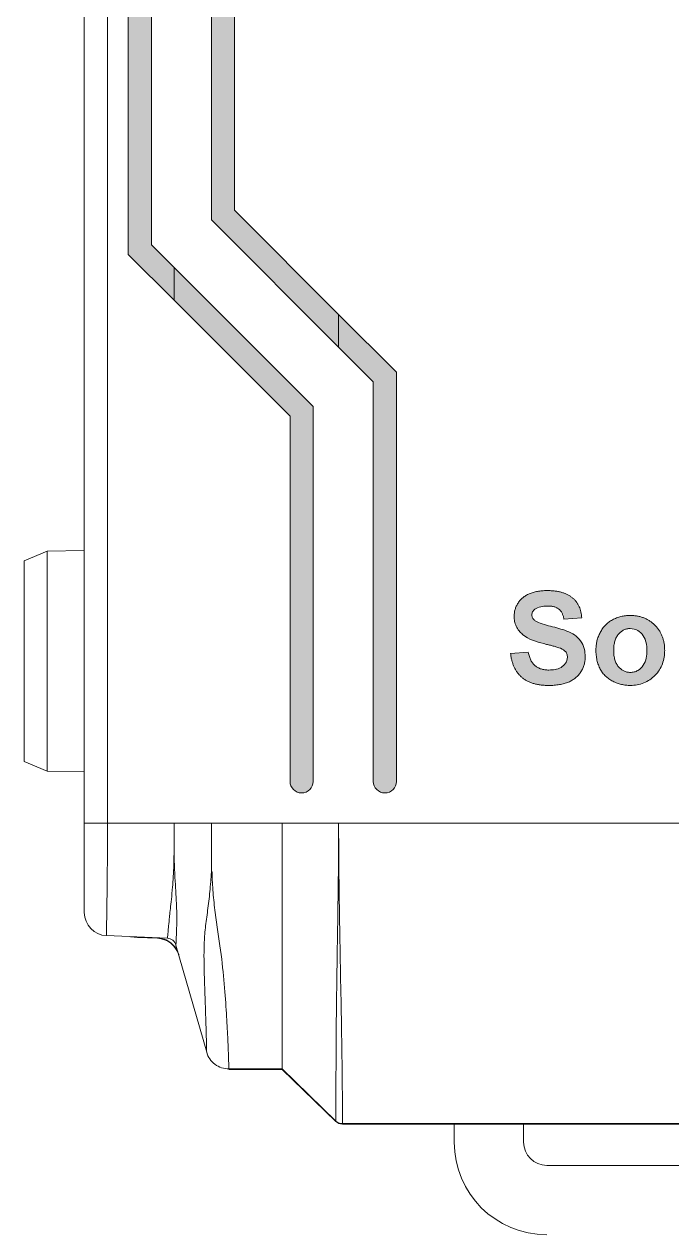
# Model space of a CAD drawing. Extents: x 222 to 1672, y 144 to 807.
# Drawn here: x 1400.14 to 1414.15, y 371.67 to 397.85 of the extents above; entities that cross this region are included whole.
import ezdxf

# ---------------------------------------------------------------- set-up
doc = ezdxf.new("R2010")
doc.units = 0
doc.header["$LTSCALE"] = 2
doc.header["$MEASUREMENT"] = 0
doc.layers.get('0').update_dxf_attribs({"linetype": 'CONTINUOUS'})
doc.layers.add('DIM', color=7, linetype='CONTINUOUS')

msp = doc.modelspace()

# ---------------------------------------------------------------- hatches: boundary and pattern name
at = {"lineweight": 5}
h = msp.add_hatch(color=256, dxfattribs=at)
edge = h.paths.add_edge_path(flags=0)
edge.add_spline(control_points=[(1411.89063, 384.1606), (1411.88915, 384.11477), (1411.87632, 384.0694), (1411.82454, 383.99425), (1411.79002, 383.96332), (1411.7122, 383.91799), (1411.66809, 383.90428), (1411.57999, 383.88754), (1411.53513, 383.88505), (1411.48999, 383.88455)], knot_values=[0, 0, 0, 0, 0.25, 0.25, 0.5, 0.5, 0.75, 0.75, 1, 1, 1, 1], weights=[1, 1, 1, 1, 1, 1, 1, 1, 1, 1], degree=3, periodic=0)
edge.add_spline(control_points=[(1411.48999, 383.88455), (1411.47475, 383.88487), (1411.44502, 383.8855), (1411.40151, 383.89002), (1411.36037, 383.89709), (1411.32155, 383.90702), (1411.28537, 383.92032), (1411.25151, 383.93651), (1411.21966, 383.95511), (1411.19075, 383.97748), (1411.164, 384.00241), (1411.13983, 384.03086), (1411.11773, 384.0624), (1411.09866, 384.09768), (1411.08127, 384.13575), (1411.06671, 384.17728), (1411.05349, 384.22182), (1411.04754, 384.25308), (1411.04448, 384.26917)], knot_values=[0, 0, 0, 0, 0.07006732, 0.13674927, 0.20097561, 0.26191009, 0.32079141, 0.37793956, 0.43440358, 0.49005659, 0.54567907, 0.60230991, 0.66143742, 0.72247089, 0.78652369, 0.85374944, 0.92470767, 1, 1, 1, 1], weights=[1, 1, 1, 1, 1, 1, 1, 1, 1, 1, 1, 1, 1, 1, 1, 1, 1, 1, 1], degree=3, periodic=0)
edge.add_line((1411.04448, 384.26917), (1410.65986, 384.24353))
edge.add_spline(control_points=[(1410.65986, 384.24353), (1410.66361, 384.21609), (1410.67093, 384.16261), (1410.68813, 384.0852), (1410.71102, 384.01303), (1410.73861, 383.9458), (1410.77119, 383.8836), (1410.80888, 383.82641), (1410.85211, 383.77439), (1410.90037, 383.72729), (1410.95378, 383.68533), (1411.01299, 383.64954), (1411.07747, 383.61908), (1411.14729, 383.59377), (1411.22275, 383.57466), (1411.30358, 383.56135), (1411.38977, 383.55269), (1411.4491, 383.55172), (1411.47957, 383.55122)], knot_values=[0, 0, 0, 0, 0.06919921, 0.13486906, 0.19788658, 0.25819517, 0.31627081, 0.37310853, 0.42904737, 0.48498522, 0.54133577, 0.59840526, 0.65752553, 0.71928964, 0.78372656, 0.85176584, 0.92386628, 1, 1, 1, 1], weights=[1, 1, 1, 1, 1, 1, 1, 1, 1, 1, 1, 1, 1, 1, 1, 1, 1, 1, 1], degree=3, periodic=0)
edge.add_spline(control_points=[(1411.47957, 383.55122), (1411.50068, 383.55148), (1411.54211, 383.55199), (1411.60293, 383.55513), (1411.66109, 383.56069), (1411.71659, 383.56866), (1411.76936, 383.57913), (1411.81961, 383.59136), (1411.8669, 383.60629), (1411.91168, 383.62306), (1411.95383, 383.64236), (1411.99376, 383.66392), (1412.03089, 383.68852), (1412.06598, 383.71497), (1412.09855, 383.74377), (1412.12824, 383.77541), (1412.15607, 383.80887), (1412.18066, 383.84509), (1412.20296, 383.88236), (1412.22243, 383.92058), (1412.23829, 383.95972), (1412.25209, 383.9992), (1412.2626, 384.03952), (1412.26968, 384.08054), (1412.27426, 384.1223), (1412.27491, 384.15043), (1412.27524, 384.1646)], knot_values=[0, 0, 0, 0, 0.05590836, 0.10975835, 0.16129597, 0.21062859, 0.25822571, 0.30378869, 0.34753967, 0.38952715, 0.43037227, 0.47026867, 0.50961699, 0.54825107, 0.58659247, 0.62463069, 0.66308943, 0.70175428, 0.74046442, 0.77812067, 0.8152413, 0.85227416, 0.88882906, 0.92547289, 0.96247193, 1, 1, 1, 1], weights=[1, 1, 1, 1, 1, 1, 1, 1, 1, 1, 1, 1, 1, 1, 1, 1, 1, 1, 1, 1, 1, 1, 1, 1, 1, 1, 1], degree=3, periodic=0)
edge.add_spline(control_points=[(1412.27524, 384.1646), (1412.27428, 384.22654), (1412.26905, 384.28826), (1412.23678, 384.40803), (1412.21076, 384.46368), (1412.13803, 384.56437), (1412.09408, 384.60757), (1411.99238, 384.67875), (1411.93657, 384.70439), (1411.76437, 384.77179), (1411.64447, 384.80171), (1411.46503, 384.84585), (1411.40533, 384.86127), (1411.28907, 384.89977), (1411.23101, 384.91919), (1411.18069, 384.95787)], knot_values=[0, 0, 0, 0, 0.125, 0.125, 0.25, 0.25, 0.375, 0.375, 0.5, 0.5, 0.75, 0.75, 0.875, 0.875, 1, 1, 1, 1], weights=[1, 1, 1, 1, 1, 1, 1, 1, 1, 1, 1, 1, 1, 1, 1, 1], degree=3, periodic=0)
edge.add_spline(control_points=[(1411.18069, 384.95787), (1411.17159, 384.96618), (1411.1541, 384.98214), (1411.13539, 385.01151), (1411.12322, 385.04321), (1411.12201, 385.06553), (1411.1214, 385.07686)], knot_values=[0, 0, 0, 0, 0.2680492, 0.51473927, 0.75365485, 1, 1, 1, 1], weights=[1, 1, 1, 1, 1, 1, 1], degree=3, periodic=0)
edge.add_spline(control_points=[(1411.1214, 385.07686), (1411.12215, 385.08898), (1411.12361, 385.11263), (1411.13574, 385.14606), (1411.1559, 385.17565), (1411.17463, 385.19056), (1411.1843, 385.19826)], knot_values=[0, 0, 0, 0, 0.25511467, 0.49749816, 0.74053569, 1, 1, 1, 1], weights=[1, 1, 1, 1, 1, 1, 1], degree=3, periodic=0)
edge.add_spline(control_points=[(1411.1843, 385.19826), (1411.2238, 385.2246), (1411.26637, 385.24394), (1411.35916, 385.26514), (1411.40679, 385.26829), (1411.45433, 385.26917)], knot_values=[0, 0, 0, 0, 0.5, 0.5, 1, 1, 1, 1], weights=[1, 1, 1, 1, 1, 1], degree=3, periodic=0)
edge.add_spline(control_points=[(1411.45433, 385.26917), (1411.46782, 385.26888), (1411.4939, 385.26831), (1411.53181, 385.26573), (1411.56712, 385.26043), (1411.59997, 385.25337), (1411.63014, 385.24417), (1411.65777, 385.233), (1411.68247, 385.21931), (1411.70517, 385.20393), (1411.72521, 385.18572), (1411.74331, 385.16504), (1411.76, 385.14194), (1411.77461, 385.11614), (1411.78718, 385.0875), (1411.79775, 385.05634), (1411.80717, 385.02268), (1411.81149, 384.99918), (1411.81371, 384.98712)], knot_values=[0, 0, 0, 0, 0.07918714, 0.15305754, 0.22277032, 0.28856256, 0.35004068, 0.4076722, 0.46308713, 0.51547696, 0.568194, 0.62149613, 0.67652179, 0.73513601, 0.79513275, 0.85981885, 0.92807151, 1, 1, 1, 1], weights=[1, 1, 1, 1, 1, 1, 1, 1, 1, 1, 1, 1, 1, 1, 1, 1, 1, 1, 1], degree=3, periodic=0)
edge.add_line((1411.81371, 384.98712), (1412.19832, 385.01276))
edge.add_spline(control_points=[(1412.19832, 385.01276), (1412.19698, 385.03457), (1412.19434, 385.07733), (1412.1838, 385.13975), (1412.16788, 385.19886), (1412.1462, 385.25453), (1412.11859, 385.30669), (1412.08573, 385.35561), (1412.04741, 385.40124), (1412.00349, 385.44302), (1411.95418, 385.48092), (1411.89865, 385.51349), (1411.83757, 385.54093), (1411.77099, 385.56396), (1411.69866, 385.58139), (1411.62053, 385.59353), (1411.53689, 385.60133), (1411.47919, 385.60211), (1411.44952, 385.6025)], knot_values=[0, 0, 0, 0, 0.06098029, 0.11959172, 0.17640544, 0.2316693, 0.28605161, 0.34087077, 0.39592535, 0.45210891, 0.50984053, 0.56919352, 0.6314457, 0.69654702, 0.76565049, 0.83891638, 0.91717975, 1, 1, 1, 1], weights=[1, 1, 1, 1, 1, 1, 1, 1, 1, 1, 1, 1, 1, 1, 1, 1, 1, 1, 1], degree=3, periodic=0)
edge.add_spline(control_points=[(1411.44952, 385.6025), (1411.41329, 385.60169), (1411.34339, 385.60011), (1411.24257, 385.58726), (1411.14998, 385.56588), (1411.07881, 385.54051), (1411.02639, 385.51617), (1410.99016, 385.49564), (1410.95587, 385.47384), (1410.92447, 385.4493), (1410.89475, 385.42363), (1410.86782, 385.39533), (1410.84332, 385.36509), (1410.81369, 385.32288), (1410.78329, 385.26702), (1410.75641, 385.1969), (1410.73966, 385.12426), (1410.73774, 385.07481), (1410.73678, 385.05002)], knot_values=[0, 0, 0, 0, 0.10729509, 0.20700126, 0.30046269, 0.38830485, 0.43024747, 0.4715149, 0.51156605, 0.5504957, 0.5894595, 0.62779162, 0.66603585, 0.70466687, 0.78043998, 0.85368957, 0.92663407, 1, 1, 1, 1], weights=[1, 1, 1, 1, 1, 1, 1, 1, 1, 1, 1, 1, 1, 1, 1, 1, 1, 1, 1], degree=3, periodic=0)
edge.add_spline(control_points=[(1410.73678, 385.05002), (1410.73773, 385.01207), (1410.74034, 384.97439), (1410.75625, 384.90067), (1410.76818, 384.86409), (1410.80015, 384.79604), (1410.81993, 384.76403), (1410.86666, 384.70388), (1410.89376, 384.67734), (1410.92148, 384.65138)], knot_values=[0, 0, 0, 0, 0.25, 0.25, 0.5, 0.5, 0.75, 0.75, 1, 1, 1, 1], weights=[1, 1, 1, 1, 1, 1, 1, 1, 1, 1], degree=3, periodic=0)
edge.add_spline(control_points=[(1410.92148, 384.65138), (1411.05181, 384.54455), (1411.21591, 384.49572), (1411.37861, 384.45507)], knot_values=[0, 0, 0, 0, 1, 1, 1, 1], weights=[1, 1, 1, 1], degree=3, periodic=0)
edge.add_spline(control_points=[(1411.37861, 384.45507), (1411.40573, 384.44818), (1411.43288, 384.44137), (1411.46005, 384.4347), (1411.48723, 384.42803), (1411.51427, 384.42082), (1411.54136, 384.41379), (1411.56847, 384.40676), (1411.59565, 384.39991), (1411.62258, 384.39223), (1411.64953, 384.38454), (1411.67656, 384.37703), (1411.70313, 384.36813)], knot_values=[0, 0, 0, 0, 0.00008395, 0.00008395, 0.00008395, 0.00016791, 0.00016791, 0.00016791, 0.00025196, 0.00025196, 0.00025196, 0.00033603, 0.00033603, 0.00033603, 0.00033603], weights=[1, 1, 1, 1, 1, 1, 1, 1, 1, 1, 1, 1, 1], degree=3, periodic=0)
edge.add_spline(control_points=[(1411.70313, 384.36813), (1411.75039, 384.35028), (1411.79811, 384.33067), (1411.85349, 384.27885), (1411.86806, 384.25753), (1411.88662, 384.21054), (1411.88983, 384.18581), (1411.89063, 384.1606)], knot_values=[0, 0, 0, 0, 0.5, 0.5, 0.75, 0.75, 1, 1, 1, 1], weights=[1, 1, 1, 1, 1, 1, 1, 1], degree=3, periodic=0)
h = msp.add_hatch(color=256, dxfattribs=at)
edge = h.paths.add_edge_path(flags=0)
edge.add_spline(control_points=[(1413.99319, 384.31164), (1413.99265, 384.33825), (1413.99159, 384.39047), (1413.98104, 384.46684), (1413.96532, 384.53992), (1413.94242, 384.60951), (1413.91258, 384.67549), (1413.87637, 384.73794), (1413.8335, 384.79671), (1413.78497, 384.85174), (1413.73118, 384.9016), (1413.67323, 384.94519), (1413.61139, 384.9819), (1413.54601, 385.012), (1413.47682, 385.03535), (1413.40398, 385.05216), (1413.32735, 385.06235), (1413.27501, 385.06347), (1413.2484, 385.06404)], knot_values=[0, 0, 0, 0, 0.0672458, 0.13195148, 0.19453995, 0.25604157, 0.31679156, 0.37730935, 0.438228, 0.50042087, 0.56254221, 0.62331846, 0.68342512, 0.74400786, 0.80497609, 0.86771375, 0.9327542, 1, 1, 1, 1], weights=[1, 1, 1, 1, 1, 1, 1, 1, 1, 1, 1, 1, 1, 1, 1, 1, 1, 1, 1], degree=3, periodic=0)
edge.add_spline(control_points=[(1413.2484, 385.06404), (1413.2309, 385.06372), (1413.19636, 385.06309), (1413.14515, 385.05844), (1413.09516, 385.05156), (1413.04661, 385.04073), (1412.99899, 385.02836), (1412.95309, 385.01147), (1412.90792, 384.99288), (1412.86445, 384.97082), (1412.8227, 384.9461), (1412.78349, 384.91829), (1412.74635, 384.88838), (1412.71235, 384.85513), (1412.68009, 384.81991), (1412.65033, 384.78183), (1412.62367, 384.74066), (1412.59067, 384.68356), (1412.55713, 384.60877), (1412.52749, 384.51666), (1412.50967, 384.42277), (1412.50723, 384.35965), (1412.50601, 384.32806)], knot_values=[0, 0, 0, 0, 0.04488445, 0.08854094, 0.13179122, 0.17417592, 0.21604696, 0.25785913, 0.29945617, 0.34126834, 0.38273406, 0.42378045, 0.46443062, 0.50487831, 0.54560774, 0.58684798, 0.62864192, 0.67129006, 0.75589395, 0.83820788, 0.91901405, 1, 1, 1, 1], weights=[1, 1, 1, 1, 1, 1, 1, 1, 1, 1, 1, 1, 1, 1, 1, 1, 1, 1, 1, 1, 1, 1, 1], degree=3, periodic=0)
edge.add_spline(control_points=[(1412.50601, 384.32806), (1412.50634, 384.30762), (1412.50698, 384.2675), (1412.51147, 384.20852), (1412.51864, 384.15195), (1412.52849, 384.0977), (1412.54181, 384.04595), (1412.55782, 383.99656), (1412.57658, 383.94945), (1412.5987, 383.90491), (1412.62367, 383.86288), (1412.65072, 383.82284), (1412.68151, 383.78614), (1412.71411, 383.75152), (1412.74996, 383.72), (1412.78821, 383.69088), (1412.82926, 383.66424), (1412.88732, 383.63318), (1412.96287, 383.60058), (1413.05669, 383.5718), (1413.15307, 383.55445), (1413.21815, 383.5523), (1413.25081, 383.55122)], knot_values=[0, 0, 0, 0, 0.05044426, 0.09902922, 0.14587834, 0.19112928, 0.23501532, 0.2776445, 0.3192014, 0.36003048, 0.40022001, 0.43980494, 0.47913521, 0.51829942, 0.55705655, 0.59680579, 0.63684774, 0.67769809, 0.75918913, 0.83946946, 0.91944815, 1, 1, 1, 1], weights=[1, 1, 1, 1, 1, 1, 1, 1, 1, 1, 1, 1, 1, 1, 1, 1, 1, 1, 1, 1, 1, 1, 1], degree=3, periodic=0)
edge.add_spline(control_points=[(1413.25081, 383.55122), (1413.30073, 383.5522), (1413.35048, 383.55495), (1413.44872, 383.573), (1413.49687, 383.58617), (1413.63397, 383.64174), (1413.71726, 383.70028), (1413.85509, 383.84249), (1413.90912, 383.92737), (1413.96142, 384.06751), (1413.9735, 384.1156), (1413.98973, 384.21258), (1413.99219, 384.26199), (1413.99319, 384.31164)], knot_values=[0, 0, 0, 0, 0.125, 0.125, 0.25, 0.25, 0.5, 0.5, 0.75, 0.75, 0.875, 0.875, 1, 1, 1, 1], weights=[1, 1, 1, 1, 1, 1, 1, 1, 1, 1, 1, 1, 1, 1], degree=3, periodic=0)
edge = h.paths.add_edge_path(flags=0)
edge.add_spline(control_points=[(1413.60858, 384.31044), (1413.60773, 384.2545), (1413.60433, 384.19888), (1413.58103, 384.08965), (1413.56121, 384.03643), (1413.4999, 383.94218), (1413.45874, 383.90204), (1413.38664, 383.86064), (1413.36016, 383.85001), (1413.30619, 383.83639), (1413.27841, 383.83419), (1413.2504, 383.83327)], knot_values=[0, 0, 0, 0, 0.25, 0.25, 0.5, 0.5, 0.75, 0.75, 0.875, 0.875, 1, 1, 1, 1], weights=[1, 1, 1, 1, 1, 1, 1, 1, 1, 1, 1, 1], degree=3, periodic=0)
edge.add_spline(control_points=[(1413.2504, 383.83327), (1413.23796, 383.83368), (1413.21349, 383.83448), (1413.17744, 383.84017), (1413.14295, 383.84987), (1413.10978, 383.86308), (1413.07832, 383.88048), (1413.04862, 383.90189), (1413.02048, 383.92703), (1412.99363, 383.95532), (1412.96899, 383.98728), (1412.94829, 384.02347), (1412.93018, 384.06253), (1412.91591, 384.10521), (1412.90408, 384.15093), (1412.89641, 384.20032), (1412.89147, 384.25291), (1412.89091, 384.28906), (1412.89063, 384.30763)], knot_values=[0, 0, 0, 0, 0.05585275, 0.10988246, 0.16342741, 0.2164357, 0.26984952, 0.3244355, 0.38051317, 0.43905703, 0.49938887, 0.56120465, 0.62587512, 0.69244195, 0.76298526, 0.83771727, 0.91660703, 1, 1, 1, 1], weights=[1, 1, 1, 1, 1, 1, 1, 1, 1, 1, 1, 1, 1, 1, 1, 1, 1, 1, 1], degree=3, periodic=0)
edge.add_spline(control_points=[(1412.89063, 384.30763), (1412.89091, 384.32621), (1412.89147, 384.36235), (1412.89641, 384.41495), (1412.90408, 384.46433), (1412.91591, 384.51006), (1412.93018, 384.55273), (1412.94829, 384.59179), (1412.96899, 384.62798), (1412.99363, 384.65994), (1413.02048, 384.68823), (1413.04862, 384.71337), (1413.07832, 384.73478), (1413.10978, 384.75218), (1413.14295, 384.76539), (1413.17744, 384.77509), (1413.21349, 384.78078), (1413.23796, 384.78158), (1413.2504, 384.78199)], knot_values=[0, 0, 0, 0, 0.08339297, 0.16228273, 0.23701474, 0.30755805, 0.37412488, 0.43879535, 0.50061113, 0.56094297, 0.61948683, 0.6755645, 0.73015048, 0.7835643, 0.83657259, 0.89011754, 0.94414725, 1, 1, 1, 1], weights=[1, 1, 1, 1, 1, 1, 1, 1, 1, 1, 1, 1, 1, 1, 1, 1, 1, 1, 1], degree=3, periodic=0)
edge.add_spline(control_points=[(1413.2504, 384.78199), (1413.30618, 384.78017), (1413.36184, 384.76873), (1413.45843, 384.71353), (1413.49923, 384.67379), (1413.56041, 384.58118), (1413.58039, 384.52842), (1413.6042, 384.42081), (1413.60772, 384.36581), (1413.60858, 384.31044)], knot_values=[0, 0, 0, 0, 0.25, 0.25, 0.5, 0.5, 0.75, 0.75, 1, 1, 1, 1], weights=[1, 1, 1, 1, 1, 1, 1, 1, 1, 1], degree=3, periodic=0)
at = {"layer": 'DIM', "lineweight": 5}
for points in [[(1404.69191, 393.826), (1404.69191, 463.32772), (1406.94191, 465.57772), (1406.94191, 466.28483), (1404.19191, 463.53483), (1404.19191, 393.61889), (1406.94191, 390.86889), (1406.94191, 391.576)], [(1402.89191, 393.08042), (1402.89191, 464.07331), (1403.38381, 464.56521), (1403.38381, 465.27231), (1402.39191, 464.28042), (1402.39191, 392.87331), (1403.38381, 391.88141), (1403.38381, 392.58852)]]:
    msp.add_hatch(color=256, dxfattribs=at).paths.add_polyline_path(points, flags=0)
h = msp.add_hatch(color=256, dxfattribs=at)
edge = h.paths.add_edge_path(flags=0)
edge.add_line((1405.89191, 389.37331), (1405.89191, 381.47686))
edge.add_arc((1406.14191, 381.47686), 0.25, 180, 360)
edge.add_line((1406.39191, 381.47686), (1406.39191, 389.58042))
edge.add_line((1406.39191, 389.58042), (1403.38381, 392.58852))
edge.add_line((1403.38381, 392.58852), (1403.38381, 391.88141))
edge.add_line((1403.38381, 391.88141), (1405.89191, 389.37331))
h = msp.add_hatch(color=256, dxfattribs=at)
edge = h.paths.add_edge_path(flags=0)
edge.add_line((1407.69191, 390.11889), (1407.69191, 381.47686))
edge.add_arc((1407.94191, 381.47686), 0.25, 180, 360)
edge.add_line((1408.19191, 381.47686), (1408.19191, 390.326))
edge.add_line((1408.19191, 390.326), (1406.94191, 391.576))
edge.add_line((1406.94191, 391.576), (1406.94191, 390.86889))
edge.add_line((1406.94191, 390.86889), (1407.69191, 390.11889))

# ---------------------------------------------------------------- linework, layer by layer
at = {"linetype": 'Continuous', "lineweight": 5}
for p, q in [((1401.44191, 380.57686), (1401.44191, 476.57686)), ((1401.94191, 476.57686), (1401.94191, 380.57686)), ((1402.39191, 464.28042), (1402.39191, 392.87331)), ((1402.89191, 393.08041), (1402.89191, 464.07331)), ((1404.19191, 463.53483), (1404.19191, 393.61889)), ((1404.69191, 393.826), (1404.69191, 463.32773)), ((1406.94191, 391.576), (1404.69191, 393.826)), ((1404.19191, 393.61889), (1406.94191, 390.86889)), ((1403.38381, 392.58852), (1402.89191, 393.08041)), ((1402.39191, 392.87331), (1403.38381, 391.88141)), ((1406.39191, 389.58042), (1403.38381, 392.58852)), ((1403.38381, 391.88141), (1403.38381, 392.58852)), ((1403.38381, 391.88141), (1405.89191, 389.37331)), ((1408.19191, 390.326), (1406.94191, 391.576)), ((1406.94191, 391.576), (1406.94191, 390.86889)), ((1406.94191, 390.86889), (1407.69191, 390.11889)), ((1408.19191, 381.47686), (1408.19191, 390.326)), ((1407.69191, 390.11889), (1407.69191, 381.47686)), ((1406.39191, 381.47686), (1406.39191, 389.58042)), ((1405.89191, 389.37331), (1405.89191, 381.47686)), ((1400.64183, 386.45417), (1400.14191, 386.24545)), ((1401.44191, 386.46814), (1400.64183, 386.45417)), ((1400.64183, 386.45417), (1400.64183, 381.69955)), ((1400.14191, 381.90828), (1400.14191, 386.24545)), ((1400.14191, 381.90828), (1400.64183, 381.69955)), ((1400.64183, 381.69955), (1401.44191, 381.68559)), ((1401.94191, 380.57686), (1401.44191, 380.57686)), ((1401.94191, 380.57686), (1403.38381, 380.57686)), ((1404.19191, 380.57686), (1403.38381, 380.57686)), ((1405.71813, 380.57686), (1404.19191, 380.57686)), ((1406.94191, 380.57686), (1405.71813, 380.57686)), ((1422.94191, 380.57686), (1406.94191, 380.57686)), ((1403.38041, 379.87629), (1403.38381, 379.87627)), ((1404.19191, 379.51797), (1404.20755, 379.51788)), ((1403.23997, 378.08312), (1401.9201, 378.14075)), ((1402.43929, 378.11808), (1402.58957, 378.10199)), ((1402.58957, 378.10199), (1403.0242, 378.08302)), ((1404.08806, 375.62084), (1403.42349, 377.93844)), ((1405.71813, 375.25866), (1404.56869, 375.25866)), ((1404.56869, 375.24913), (1405.71813, 375.24913)), ((1406.88378, 374.13299), (1405.71813, 375.25866)), ((1405.71813, 375.24913), (1406.88378, 374.12347)), ((1422.86111, 374.07686), (1407.02272, 374.07686)), ((1410.44191, 374.06733), (1410.44191, 374.07686)), ((1407.02272, 374.06733), (1410.44191, 374.06733)), ((1409.44191, 374.06733), (1409.44191, 373.67256)), ((1410.44191, 374.06733), (1419.44191, 374.06733)), ((1410.94191, 373.67256), (1410.94191, 374.06733)), ((1418.44191, 373.17256), (1411.44191, 373.17256))]:
    msp.add_line(p, q, dxfattribs=at)
at = {"lineweight": 5}
for p, q in [((1412.19832, 385.01276), (1411.81371, 384.98712)), ((1410.65986, 384.24353), (1411.04448, 384.26917))]:
    msp.add_line(p, q, dxfattribs=at)
at = {"linetype": 'Continuous', "lineweight": 5}
for centre, radius, start, end in [((1406.14191, 381.47686), 0.25, 180, 0), ((1407.94191, 381.47686), 0.25, 180, 0), ((1401.94191, 378.64027), 0.5, 180, 267.5), ((1403.00239, 377.58349), 0.5, 16, 87.5), ((1407.02272, 374.26733), 0.2, 226, 270), ((1411.44191, 373.67257), 2, 180, 270), ((1411.44191, 373.67257), 0.5, 180, 270)]:
    msp.add_arc(centre, radius, start, end, dxfattribs=at)
at = {"lineweight": 5}
for points, knots in [([(1410.73678, 385.05002), (1410.73774, 385.07481), (1410.73966, 385.12426), (1410.75641, 385.1969), (1410.78329, 385.26702), (1410.81369, 385.32288), (1410.84332, 385.36509), (1410.86782, 385.39533), (1410.89475, 385.42363), (1410.92447, 385.4493), (1410.95587, 385.47384), (1410.99016, 385.49564), (1411.02639, 385.51617), (1411.07881, 385.54051), (1411.14998, 385.56588), (1411.24257, 385.58726), (1411.34339, 385.60011), (1411.41329, 385.60169), (1411.44952, 385.6025)], [0, 0, 0, 0, 0.07336593, 0.14631043, 0.21956002, 0.29533313, 0.33396415, 0.37220838, 0.4105405, 0.4495043, 0.48843395, 0.5284851, 0.56975253, 0.61169515, 0.69953731, 0.79299874, 0.89270491, 1, 1, 1, 1]), ([(1411.44952, 385.6025), (1411.47919, 385.60211), (1411.53689, 385.60133), (1411.62053, 385.59353), (1411.69866, 385.58139), (1411.77099, 385.56396), (1411.83757, 385.54093), (1411.89865, 385.51349), (1411.95418, 385.48092), (1412.00349, 385.44302), (1412.04741, 385.40124), (1412.08573, 385.35561), (1412.11859, 385.30669), (1412.1462, 385.25453), (1412.16788, 385.19886), (1412.1838, 385.13975), (1412.19434, 385.07733), (1412.19698, 385.03457), (1412.19832, 385.01276)], [0, 0, 0, 0, 0.08282025, 0.16108362, 0.23434951, 0.30345298, 0.3685543, 0.43080648, 0.49015947, 0.54789109, 0.60407465, 0.65912923, 0.71394839, 0.7683307, 0.82359456, 0.88040828, 0.93901971, 1, 1, 1, 1]), ([(1411.1843, 385.19826), (1411.17463, 385.19056), (1411.1559, 385.17565), (1411.13574, 385.14606), (1411.12361, 385.11263), (1411.12215, 385.08898), (1411.1214, 385.07686)], [0, 0, 0, 0, 0.25946431, 0.50250184, 0.74488533, 1, 1, 1, 1]), ([(1411.1214, 385.07686), (1411.12201, 385.06553), (1411.12322, 385.04321), (1411.13539, 385.01151), (1411.1541, 384.98214), (1411.17159, 384.96618), (1411.18069, 384.95787)], [0, 0, 0, 0, 0.24634515, 0.48526073, 0.7319508, 1, 1, 1, 1]), ([(1411.45433, 385.26917), (1411.40679, 385.26829), (1411.35916, 385.26514), (1411.26637, 385.24394), (1411.2238, 385.2246), (1411.1843, 385.19826)], [0, 0, 0, 0, 0.5, 0.5, 1, 1, 1, 1]), ([(1411.81371, 384.98712), (1411.81149, 384.99918), (1411.80717, 385.02268), (1411.79775, 385.05634), (1411.78718, 385.0875), (1411.77461, 385.11614), (1411.76, 385.14194), (1411.74331, 385.16504), (1411.72521, 385.18572), (1411.70517, 385.20393), (1411.68247, 385.21931), (1411.65777, 385.233), (1411.63014, 385.24417), (1411.59997, 385.25337), (1411.56712, 385.26043), (1411.53181, 385.26573), (1411.4939, 385.26831), (1411.46782, 385.26888), (1411.45433, 385.26917)], [0, 0, 0, 0, 0.07192849, 0.14018115, 0.20486725, 0.26486399, 0.32347821, 0.37850387, 0.431806, 0.48452304, 0.53691287, 0.5923278, 0.64995932, 0.71143744, 0.77722968, 0.84694246, 0.92081286, 1, 1, 1, 1]), ([(1412.50601, 384.32806), (1412.50723, 384.35965), (1412.50967, 384.42277), (1412.52749, 384.51666), (1412.55713, 384.60877), (1412.59067, 384.68356), (1412.62367, 384.74066), (1412.65033, 384.78183), (1412.68009, 384.81991), (1412.71235, 384.85513), (1412.74635, 384.88838), (1412.78349, 384.91829), (1412.8227, 384.9461), (1412.86445, 384.97082), (1412.90792, 384.99288), (1412.95309, 385.01147), (1412.99899, 385.02836), (1413.04661, 385.04073), (1413.09516, 385.05156), (1413.14515, 385.05844), (1413.19636, 385.06309), (1413.2309, 385.06372), (1413.2484, 385.06404)], [0, 0, 0, 0, 0.08098595, 0.16179212, 0.24410605, 0.32870994, 0.37135808, 0.41315202, 0.45439226, 0.49512169, 0.53556938, 0.57621955, 0.61726594, 0.65873166, 0.70054383, 0.74214087, 0.78395304, 0.82582408, 0.86820878, 0.91145906, 0.95511555, 1, 1, 1, 1]), ([(1413.2484, 385.06404), (1413.27501, 385.06347), (1413.32735, 385.06235), (1413.40398, 385.05216), (1413.47682, 385.03535), (1413.54601, 385.012), (1413.61139, 384.9819), (1413.67323, 384.94519), (1413.73118, 384.9016), (1413.78497, 384.85174), (1413.8335, 384.79671), (1413.87637, 384.73794), (1413.91258, 384.67549), (1413.94242, 384.60951), (1413.96532, 384.53992), (1413.98104, 384.46684), (1413.99159, 384.39047), (1413.99265, 384.33825), (1413.99319, 384.31164)], [0, 0, 0, 0, 0.0672458, 0.13228625, 0.19502391, 0.25599214, 0.31657488, 0.37668154, 0.43745779, 0.49957913, 0.561772, 0.62269065, 0.68320844, 0.74395843, 0.80546005, 0.86804852, 0.9327542, 1, 1, 1, 1]), ([(1410.92148, 384.65138), (1410.89376, 384.67734), (1410.86666, 384.70388), (1410.81993, 384.76403), (1410.80015, 384.79604), (1410.76818, 384.86409), (1410.75625, 384.90067), (1410.74034, 384.97439), (1410.73773, 385.01207), (1410.73678, 385.05002)], [0, 0, 0, 0, 0.25, 0.25, 0.5, 0.5, 0.75, 0.75, 1, 1, 1, 1]), ([(1411.18069, 384.95787), (1411.23101, 384.91919), (1411.28907, 384.89977), (1411.40533, 384.86127), (1411.46503, 384.84585), (1411.64447, 384.80171), (1411.76437, 384.77179), (1411.93657, 384.70439), (1411.99238, 384.67875), (1412.09408, 384.60757), (1412.13803, 384.56437), (1412.21076, 384.46368), (1412.23678, 384.40803), (1412.26905, 384.28826), (1412.27428, 384.22654), (1412.27524, 384.1646)], [0, 0, 0, 0, 0.125, 0.125, 0.25, 0.25, 0.5, 0.5, 0.625, 0.625, 0.75, 0.75, 0.875, 0.875, 1, 1, 1, 1]), ([(1413.2504, 384.78199), (1413.23796, 384.78158), (1413.21349, 384.78078), (1413.17744, 384.77509), (1413.14295, 384.76539), (1413.10978, 384.75218), (1413.07832, 384.73478), (1413.04862, 384.71337), (1413.02048, 384.68823), (1412.99363, 384.65994), (1412.96899, 384.62798), (1412.94829, 384.59179), (1412.93018, 384.55273), (1412.91591, 384.51006), (1412.90408, 384.46433), (1412.89641, 384.41495), (1412.89147, 384.36235), (1412.89091, 384.32621), (1412.89063, 384.30763)], [0, 0, 0, 0, 0.05585275, 0.10988246, 0.16342741, 0.2164357, 0.26984952, 0.3244355, 0.38051317, 0.43905703, 0.49938887, 0.56120465, 0.62587512, 0.69244195, 0.76298526, 0.83771727, 0.91660703, 1, 1, 1, 1]), ([(1413.60858, 384.31044), (1413.60772, 384.36581), (1413.6042, 384.42081), (1413.58039, 384.52842), (1413.56041, 384.58118), (1413.49923, 384.67379), (1413.45843, 384.71353), (1413.36184, 384.76873), (1413.30618, 384.78017), (1413.2504, 384.78199)], [0, 0, 0, 0, 0.25, 0.25, 0.5, 0.5, 0.75, 0.75, 1, 1, 1, 1]), ([(1411.70313, 384.36813), (1411.67656, 384.37703), (1411.64953, 384.38454), (1411.62258, 384.39223), (1411.59565, 384.39991), (1411.56847, 384.40676), (1411.54136, 384.41379), (1411.51427, 384.42082), (1411.48723, 384.42803), (1411.46005, 384.4347), (1411.43288, 384.44137), (1411.40573, 384.44818), (1411.37861, 384.45507)], [0, 0, 0, 0, 0.000084072493, 0.000084072493, 0.000084072493, 0.000168121645, 0.000168121645, 0.000168121645, 0.000252076191, 0.000252076191, 0.000252076191, 0.00033602953, 0.00033602953, 0.00033602953, 0.00033602953]), ([(1411.89063, 384.1606), (1411.88983, 384.18581), (1411.88662, 384.21054), (1411.86806, 384.25753), (1411.85349, 384.27885), (1411.79811, 384.33067), (1411.75039, 384.35028), (1411.70313, 384.36813)], [0, 0, 0, 0, 0.25, 0.25, 0.5, 0.5, 1, 1, 1, 1]), ([(1413.25081, 383.55122), (1413.21815, 383.5523), (1413.15307, 383.55445), (1413.05669, 383.5718), (1412.96287, 383.60058), (1412.88732, 383.63318), (1412.82926, 383.66424), (1412.78821, 383.69088), (1412.74996, 383.72), (1412.71411, 383.75152), (1412.68151, 383.78614), (1412.65072, 383.82284), (1412.62367, 383.86288), (1412.5987, 383.90491), (1412.57658, 383.94945), (1412.55782, 383.99656), (1412.54181, 384.04595), (1412.52849, 384.0977), (1412.51864, 384.15195), (1412.51147, 384.20852), (1412.50698, 384.2675), (1412.50634, 384.30762), (1412.50601, 384.32806)], [0, 0, 0, 0, 0.08055185, 0.16053054, 0.24081087, 0.32230191, 0.36315226, 0.40319421, 0.44294345, 0.48170058, 0.52086479, 0.56019506, 0.59977999, 0.63996952, 0.6807986, 0.7223555, 0.76498468, 0.80887072, 0.85412166, 0.90097078, 0.94955574, 1, 1, 1, 1]), ([(1412.89063, 384.30763), (1412.89091, 384.28906), (1412.89147, 384.25291), (1412.89641, 384.20032), (1412.90408, 384.15093), (1412.91591, 384.10521), (1412.93018, 384.06253), (1412.94829, 384.02347), (1412.96899, 383.98728), (1412.99363, 383.95532), (1413.02048, 383.92703), (1413.04862, 383.90189), (1413.07832, 383.88048), (1413.10978, 383.86308), (1413.14295, 383.84987), (1413.17744, 383.84017), (1413.21349, 383.83448), (1413.23796, 383.83368), (1413.2504, 383.83327)], [0, 0, 0, 0, 0.08339297, 0.16228273, 0.23701474, 0.30755805, 0.37412488, 0.43879535, 0.50061113, 0.56094297, 0.61948683, 0.6755645, 0.73015048, 0.7835643, 0.83657259, 0.89011754, 0.94414725, 1, 1, 1, 1]), ([(1413.2504, 383.83327), (1413.27841, 383.83419), (1413.30619, 383.83639), (1413.36016, 383.85001), (1413.38664, 383.86064), (1413.45874, 383.90204), (1413.4999, 383.94218), (1413.56121, 384.03643), (1413.58103, 384.08965), (1413.60433, 384.19888), (1413.60773, 384.2545), (1413.60858, 384.31044)], [0, 0, 0, 0, 0.125, 0.125, 0.25, 0.25, 0.5, 0.5, 0.75, 0.75, 1, 1, 1, 1]), ([(1413.99319, 384.31164), (1413.99219, 384.26199), (1413.98973, 384.21258), (1413.9735, 384.1156), (1413.96142, 384.06751), (1413.90912, 383.92737), (1413.85509, 383.84249), (1413.71726, 383.70028), (1413.63397, 383.64174), (1413.49687, 383.58617), (1413.44872, 383.573), (1413.35048, 383.55495), (1413.30073, 383.5522), (1413.25081, 383.55122)], [0, 0, 0, 0, 0.125, 0.125, 0.25, 0.25, 0.5, 0.5, 0.75, 0.75, 0.875, 0.875, 1, 1, 1, 1]), ([(1411.47957, 383.55122), (1411.4491, 383.55172), (1411.38977, 383.55269), (1411.30358, 383.56135), (1411.22275, 383.57466), (1411.14729, 383.59377), (1411.07747, 383.61908), (1411.01299, 383.64954), (1410.95378, 383.68533), (1410.90037, 383.72729), (1410.85211, 383.77439), (1410.80888, 383.82641), (1410.77119, 383.8836), (1410.73861, 383.9458), (1410.71102, 384.01303), (1410.68813, 384.0852), (1410.67093, 384.16261), (1410.66361, 384.21609), (1410.65986, 384.24353)], [0, 0, 0, 0, 0.07613372, 0.14823416, 0.21627344, 0.28071036, 0.34247447, 0.40159474, 0.45866423, 0.51501478, 0.57095263, 0.62689147, 0.68372919, 0.74180483, 0.80211342, 0.86513094, 0.93080079, 1, 1, 1, 1]), ([(1411.04448, 384.26917), (1411.04754, 384.25308), (1411.05349, 384.22182), (1411.06671, 384.17728), (1411.08127, 384.13575), (1411.09866, 384.09768), (1411.11773, 384.0624), (1411.13983, 384.03086), (1411.164, 384.00241), (1411.19075, 383.97748), (1411.21966, 383.95511), (1411.25151, 383.93651), (1411.28537, 383.92032), (1411.32155, 383.90702), (1411.36037, 383.89709), (1411.40151, 383.89002), (1411.44502, 383.8855), (1411.47475, 383.88487), (1411.48999, 383.88455)], [0, 0, 0, 0, 0.07529233, 0.14625056, 0.21347631, 0.27752911, 0.33856258, 0.39769009, 0.45432093, 0.50994341, 0.56559642, 0.62206044, 0.67920859, 0.73808991, 0.79902439, 0.86325073, 0.92993268, 1, 1, 1, 1]), ([(1412.27524, 384.1646), (1412.27491, 384.15043), (1412.27426, 384.1223), (1412.26968, 384.08054), (1412.2626, 384.03952), (1412.25209, 383.9992), (1412.23829, 383.95972), (1412.22243, 383.92058), (1412.20296, 383.88236), (1412.18066, 383.84509), (1412.15607, 383.80887), (1412.12824, 383.77541), (1412.09855, 383.74377), (1412.06598, 383.71497), (1412.03089, 383.68852), (1411.99376, 383.66392), (1411.95383, 383.64236), (1411.91168, 383.62306), (1411.8669, 383.60629), (1411.81961, 383.59136), (1411.76936, 383.57913), (1411.71659, 383.56866), (1411.66109, 383.56069), (1411.60293, 383.55513), (1411.54211, 383.55199), (1411.50068, 383.55148), (1411.47957, 383.55122)], [0, 0, 0, 0, 0.03752807, 0.07452711, 0.11117094, 0.14772584, 0.1847587, 0.22187933, 0.25953558, 0.29824572, 0.33691057, 0.37536931, 0.41340753, 0.45174893, 0.49038301, 0.52973133, 0.56962773, 0.61047285, 0.65246033, 0.69621131, 0.74177429, 0.78937141, 0.83870403, 0.89024165, 0.94409164, 1, 1, 1, 1]), ([(1411.48999, 383.88455), (1411.53513, 383.88505), (1411.57999, 383.88754), (1411.66809, 383.90428), (1411.7122, 383.91799), (1411.79002, 383.96332), (1411.82454, 383.99425), (1411.87632, 384.0694), (1411.88915, 384.11477), (1411.89063, 384.1606)], [0, 0, 0, 0, 0.25, 0.25, 0.5, 0.5, 0.75, 0.75, 1, 1, 1, 1])]:
    msp.add_open_spline(points, degree=3, knots=knots, dxfattribs=at)
msp.add_open_spline([(1411.37861, 384.45507), (1411.21591, 384.49572), (1411.05181, 384.54455), (1410.92148, 384.65138)], degree=3, dxfattribs=at)
at = {"linetype": 'Continuous', "lineweight": 5}
for points, knots in [([(1401.44191, 378.64027), (1401.44191, 378.64027), (1401.44191, 378.64995), (1401.44191, 378.70481), (1401.44191, 378.74859), (1401.44191, 378.87479), (1401.44191, 378.92731), (1401.44191, 379.03528), (1401.44191, 379.07613), (1401.44191, 379.17291), (1401.44191, 379.22924), (1401.44191, 379.36377), (1401.44191, 379.44393), (1401.44191, 379.63166), (1401.44191, 379.74142), (1401.44191, 379.97052), (1401.44191, 380.09073), (1401.44191, 380.33309), (1401.44191, 380.45484), (1401.44191, 380.57686)], [0, 0, 0, 0, 0.25, 0.25, 0.5, 0.5, 0.625, 0.625, 0.6875, 0.6875, 0.75, 0.75, 0.8125, 0.8125, 0.875, 0.875, 0.9375, 0.9375, 1, 1, 1, 1]), ([(1401.94191, 380.57686), (1401.94191, 380.30051), (1401.94166, 380.02005), (1401.93967, 379.62603), (1401.9387, 379.49731), (1401.93639, 379.26314), (1401.93506, 379.15707), (1401.93127, 378.87431), (1401.92919, 378.73975), (1401.9261, 378.53237), (1401.92499, 378.45813), (1401.92235, 378.28225), (1401.92145, 378.22489), (1401.92031, 378.15285), (1401.9201, 378.14075), (1401.9201, 378.14075)], [0, 0, 0, 0, 0.125, 0.125, 0.1875, 0.1875, 0.25, 0.25, 0.375, 0.375, 0.5, 0.5, 0.75, 0.75, 1, 1, 1, 1]), ([(1403.38381, 379.87627), (1403.38381, 379.9702), (1403.38381, 380.20299), (1403.38381, 380.43813), (1403.38381, 380.57686)], [0.894127815, 0.894127815, 0.894127815, 0.894127815, 0.9375, 1, 1, 1, 1]), ([(1406.88378, 374.13299), (1406.88378, 374.13388), (1406.88376, 374.13564), (1406.88367, 374.15077), (1406.88348, 374.1762), (1406.88333, 374.21354), (1406.88279, 374.25799), (1406.88343, 374.32832), (1406.88431, 374.45787), (1406.88382, 374.74217), (1406.88451, 375.26423), (1406.88884, 376.04963), (1406.90047, 377.09526), (1406.91591, 378.06861), (1406.92917, 378.90033), (1406.93622, 379.4734), (1406.94092, 380.02277), (1406.94159, 380.39668), (1406.94191, 380.57686)], [0, 0, 0, 0, 0.02952148, 0.05904511, 0.08855028, 0.11802791, 0.14748184, 0.16649539, 0.22088304, 0.29391325, 0.39285928, 0.51131467, 0.61775545, 0.76241678, 0.82713473, 0.88249141, 0.94337408, 1, 1, 1, 1]), ([(1406.94191, 380.57686), (1406.94206, 380.45945), (1406.94237, 380.21721), (1406.94467, 379.84353), (1406.94862, 379.41346), (1406.95522, 378.90225), (1406.96712, 378.13162), (1406.98554, 377.15205), (1407.00284, 376.24078), (1407.01356, 375.59036), (1407.0188, 375.11575), (1407.02192, 374.76299), (1407.02485, 374.53405), (1407.02363, 374.33014), (1407.02319, 374.22209), (1407.02285, 374.16056), (1407.02281, 374.1415), (1407.02277, 374.1195), (1407.02274, 374.09802), (1407.02272, 374.0805), (1407.02272, 374.07815), (1407.02272, 374.07686)], [0, 0, 0, 0, 0.03665758, 0.07563307, 0.11672255, 0.17117676, 0.23597611, 0.36011116, 0.4861572, 0.54883192, 0.61370832, 0.69629979, 0.74184824, 0.77558872, 0.87075785, 0.87946032, 0.89286953, 0.91122511, 0.93486854, 0.96426016, 1, 1, 1, 1]), ([(1403.23997, 378.08312), (1403.23997, 378.08312), (1403.24074, 378.09345), (1403.24595, 378.15102), (1403.24985, 378.19698), (1403.26208, 378.32434), (1403.26707, 378.37668), (1403.27759, 378.48155), (1403.28172, 378.52097), (1403.29151, 378.61263), (1403.29703, 378.66505), (1403.30966, 378.78468), (1403.31688, 378.85215), (1403.33287, 379.00853), (1403.34206, 379.0971), (1403.35809, 379.29221), (1403.36463, 379.4009), (1403.37754, 379.63074), (1403.3799, 379.7524), (1403.38041, 379.87629)], [0, 0, 0, 0, 0.25, 0.25, 0.5, 0.5, 0.625, 0.625, 0.6875, 0.6875, 0.75, 0.75, 0.8125, 0.8125, 0.875, 0.875, 0.9375, 0.9375, 1, 1, 1, 1]), ([(1403.38381, 379.87627), (1403.3872, 379.75175), (1403.39228, 379.62979), (1403.4012, 379.39756), (1403.40935, 379.28681), (1403.42218, 379.08355), (1403.4275, 378.98916), (1403.4358, 378.81895), (1403.43838, 378.74371), (1403.44139, 378.60892), (1403.44182, 378.54903), (1403.4413, 378.44377), (1403.44055, 378.39829), (1403.43818, 378.27719), (1403.43611, 378.21656), (1403.43024, 378.06923), (1403.42754, 378.01606), (1403.42406, 377.95011), (1403.42349, 377.93844), (1403.42349, 377.93844)], [0, 0, 0, 0, 0.0625, 0.0625, 0.125, 0.125, 0.1875, 0.1875, 0.25, 0.25, 0.3125, 0.3125, 0.375, 0.375, 0.5, 0.5, 0.75, 0.75, 1, 1, 1, 1]), ([(1404.08806, 375.62084), (1404.08806, 375.62084), (1404.08752, 375.64605), (1404.08528, 375.74387), (1404.08354, 375.81619), (1404.0784, 376.00645), (1404.07506, 376.12559), (1404.06661, 376.40179), (1404.0614, 376.5592), (1404.04927, 376.90957), (1404.04209, 377.10345), (1404.03104, 377.51319), (1404.02614, 377.72942), (1404.03906, 378.07063), (1404.04747, 378.18784), (1404.07384, 378.43063), (1404.09163, 378.55594), (1404.12671, 378.8181), (1404.14355, 378.95448), (1404.17034, 379.23292), (1404.17951, 379.37553), (1404.19191, 379.51802)], [0, 0, 0, 0, 0.125, 0.125, 0.25, 0.25, 0.375, 0.375, 0.5, 0.5, 0.625, 0.625, 0.75, 0.75, 0.8125, 0.8125, 0.875, 0.875, 0.9375, 0.9375, 1, 1, 1, 1]), ([(1404.20755, 379.51788), (1404.20674, 379.36752), (1404.21521, 379.2186), (1404.23837, 378.92544), (1404.25453, 378.78173), (1404.3104, 378.35837), (1404.35519, 378.08482), (1404.4225, 377.56891), (1404.44783, 377.32515), (1404.48808, 376.86699), (1404.50312, 376.65212), (1404.52673, 376.26896), (1404.53542, 376.09829), (1404.54926, 375.79924), (1404.5544, 375.67091), (1404.56211, 375.467), (1404.56465, 375.3898), (1404.56793, 375.28542), (1404.56869, 375.25865), (1404.56869, 375.25865)], [0, 0, 0, 0, 0.0625, 0.0625, 0.125, 0.125, 0.25, 0.25, 0.375, 0.375, 0.5, 0.5, 0.625, 0.625, 0.75, 0.75, 0.875, 0.875, 1, 1, 1, 1]), ([(1403.48302, 377.73084), (1403.45618, 377.82444), (1403.39636, 377.91912), (1403.22752, 378.05223), (1403.12148, 378.0883), (1403.0242, 378.09254)], [0, 0, 0, 0, 0.5, 0.5, 1, 1, 1, 1]), ([(1403.23997, 378.08312), (1403.28152, 378.08131), (1403.32239, 378.06613), (1403.38773, 378.01462), (1403.41203, 377.97843), (1403.42349, 377.93844)], [0, 0, 0, 0, 0.5, 0.5, 1, 1, 1, 1]), ([(1405.71813, 375.25865), (1405.71813, 375.25865), (1405.71813, 375.37794), (1405.71813, 375.81793), (1405.71813, 376.33079), (1405.71813, 376.94339), (1405.71813, 377.50665), (1405.71813, 377.91776)], [0, 0, 0, 0, 0.170475924, 0.340951848, 0.42618981, 0.511427772, 0.681903696, 0.681903696, 0.681903696, 0.681903696]), ([(1404.08806, 375.62084), (1404.11772, 375.51738), (1404.18182, 375.42411), (1404.35374, 375.29456), (1404.46106, 375.25865), (1404.56869, 375.25865)], [0, 0, 0, 0, 0.5, 0.5, 1, 1, 1, 1])]:
    msp.add_open_spline(points, degree=3, knots=knots, dxfattribs=at)
for points in [[(1404.19191, 379.51797), (1404.19191, 379.8662), (1404.19191, 380.22152), (1404.19191, 380.57686)], [(1405.71813, 377.91776), (1405.71813, 378.10953), (1405.71813, 378.51343), (1405.71813, 379.1705), (1405.71813, 379.86439), (1405.71813, 380.33951), (1405.71813, 380.57686)], [(1407.02272, 374.07686), (1406.97277, 374.07686), (1406.91971, 374.0983), (1406.88378, 374.13299)]]:
    msp.add_open_spline(points, degree=3, dxfattribs=at)

doc.saveas('drawing.dxf')
